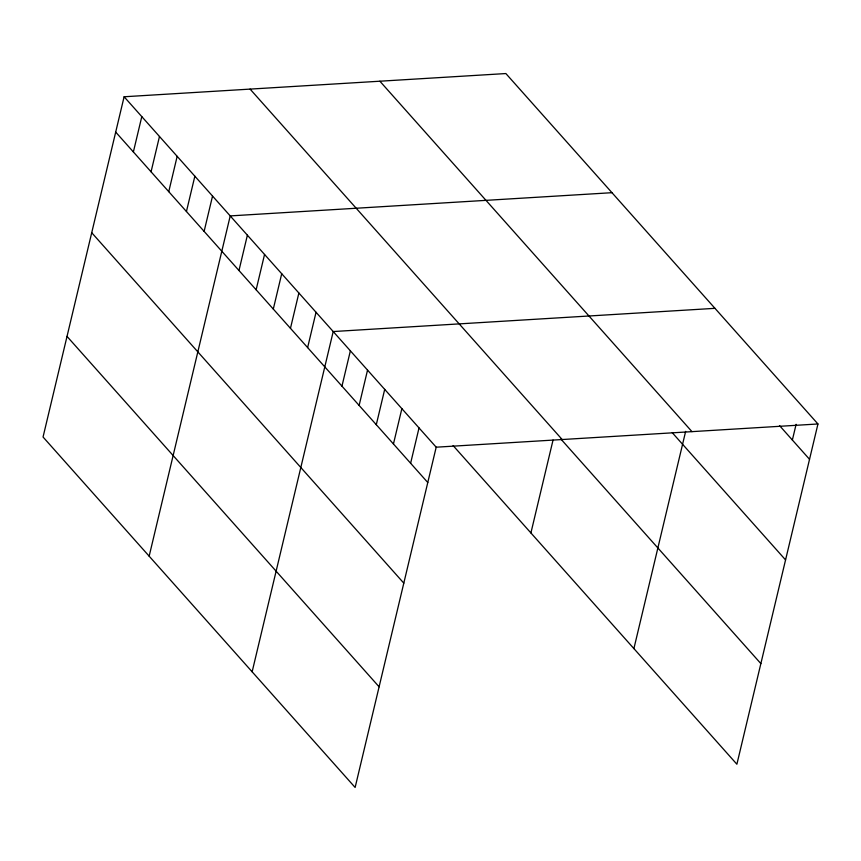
<?xml version="1.0" encoding="UTF-8"?>
<svg xmlns="http://www.w3.org/2000/svg" width="861" height="861" viewBox="0 0 861 861"><rect width="100%" height="100%" fill="white"/><g stroke="black" fill="none" stroke-linecap="round" stroke-linejoin="round"><path stroke-width="1.29" d="M124.113 96.766L43.05 437.022L355.13 787.449L436.193 447.193L124.113 96.766L505.87 73.551L817.95 423.978L736.887 764.234L453.101 445.578M133.38 151.945L141.796 116.622M151.062 171.802L159.479 136.479M168.756 191.659L177.162 156.336M186.439 211.515L194.855 176.193M204.122 231.372L212.538 196.05M149.157 556.174L230.221 215.907L611.977 192.692M238.971 270.505L247.387 235.182M256.137 289.78L264.553 254.458M273.303 309.056L281.719 273.733M290.469 328.321L298.875 293.009M307.625 347.596L316.041 312.274M252.144 671.806L333.207 331.55L714.964 308.335M341.957 386.148L350.373 350.825M359.123 405.423L367.539 370.101M376.289 424.688L384.706 389.376M393.455 443.964L401.872 408.641M410.622 463.24L419.027 427.917M530.914 532.948L553.042 440.068M633.9 648.591L685.647 431.383M792.368 440.025L796.113 424.322M436.193 447.193L817.95 423.978M779.496 425.571L809.534 459.3M379.884 81.214L691.975 431.641M672.28 432.717L785.566 559.93M250.088 89.103L562.179 439.53M560.898 439.067L760.866 663.605M115.697 132.088L427.777 482.515M91.718 232.718L403.809 583.145M67.018 336.393L379.109 686.82"/></g></svg>
